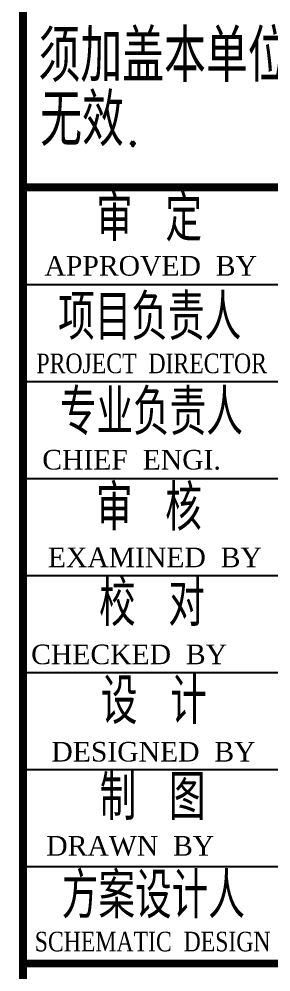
# Model space of a CAD drawing. Extents: x 14207793 to 14719554, y -1675802 to -1228715.
# Drawn here: x 14460400 to 14462326, y -1351648 to -1344358 of the extents above; entities that cross this region are included whole.
import ezdxf

# ---------------------------------------------------------------- set-up
doc = ezdxf.new("R2010")
doc.units = 0
doc.header["$LTSCALE"] = 500
doc.header["$MEASUREMENT"] = 0
doc.layers.get('0').update_dxf_attribs({"linetype": 'CONTINUOUS'})
doc.layers.add('PUB_TITLE', color=4, linetype='CONTINUOUS')
doc.styles.add('GHF', font='TIMES.TTF')
doc.styles.add('HZ', font='txt', dxfattribs={"width": 0.8, "bigfont": 'hztxt'})

msp = doc.modelspace()

# ---------------------------------------------------------------- linework, layer by layer
at = {"color": 4, "const_width": 59.39}
msp.add_lwpolyline([(14465430, -1361692.5), (14460430, -1361692.5), (14460430, -1329433.58), (14465430, -1329433.58)], close=True, dxfattribs=at)
at = {"layer": 'PUB_TITLE'}
for p, q in [((14460430, -1346387.6), (14465430, -1346387.6, -1000)), ((14460430, -1347129.95), (14465430, -1347129.95, -1000)), ((14460430, -1347872.3), (14465430, -1347872.3, -1000)), ((14460430, -1348614.65), (14465430, -1348614.65, -1000)), ((14460430, -1349357), (14465430, -1349357, -1000)), ((14460430, -1350099.35), (14465430, -1350099.35, -1000)), ((14460430, -1350841.7), (14465430, -1350841.7, -1000)), ((14460430, -1351584.05), (14465430, -1351584.05, -1000))]:
    msp.add_line(p, q, dxfattribs=at)
at = {"layer": 'PUB_TITLE', "const_width": 59.39}
for points in [[(14460430, -1345645.25), (14465430, -1345645.25), (14465430, -1351584.05), (14460430, -1351584.05)], [(14460430, -1351584.05), (14465430, -1351584.05), (14465430, -1361692.5), (14460430, -1361692.5)]]:
    msp.add_lwpolyline(points, close=True, dxfattribs=at)

# ---------------------------------------------------------------- texts
at = {"color": 2, "width": 0.8}
for s, height, style, p in [('审 定', 350, 'HZ', (14460989.71, -1346057.57, -2000)), ('项目负责人', 350, 'HZ', (14460698.98, -1346812.95, -2000)), ('PROJECT  DIRECTOR', 150, 'GHF', (14460533.23, -1347066.92)), ('专业负责人', 350, 'HZ', (14460711.79, -1347539.92, -2000)), ('审 核', 350, 'HZ', (14460987.8, -1348271.27, 295.35)), ('校 对', 350, 'HZ', (14461011.94, -1349001.71, -2000)), ('设 计', 350, 'HZ', (14461025.73, -1349750.77, -2000)), ('制 图', 350, 'HZ', (14461016.53, -1350485.98, -2000)), ('方案设计人', 350, 'HZ', (14460726.49, -1351237.63, -2000)), ('SCHEMATIC  DESIGN', 150, 'GHF', (14460520.36, -1351490.36))]:
    msp.add_text(s, height=height, dxfattribs=dict(at, style=style)).set_placement(p)
at = {"color": 2, "style": 'GHF'}
for s, p in [('APPROVED  BY', (14460594.7, -1346320.5)), ('CHIEF  ENGI.', (14460577.6, -1347803.79, -1000)), ('EXAMINED  BY', (14460620.21, -1348551.35)), ('CHECKED  BY', (14460492.44, -1349293.25, -1000)), ('DESIGNED  BY', (14460647.27, -1350037.93)), ('DRAWN  BY', (14460608.26, -1350757.99, -1000))]:
    msp.add_text(s, height=150, dxfattribs=at).set_placement(p)
at = {"layer": 'PUB_TITLE', "style": 'HZ', "width": 0.8}
for s, p in [('须加盖本单位出图签章,否则一律', (14460548.75, -1344838.78, 1907.24)), ('无效.', (14460561.61, -1345328.78, 1907.24))]:
    msp.add_text(s, height=400, dxfattribs=at).set_placement(p)

doc.saveas('drawing.dxf')
